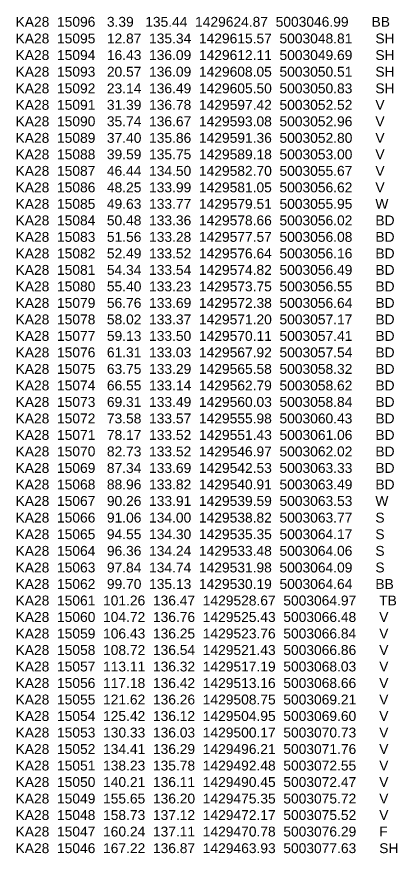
# Model space of a CAD drawing. Header units: millimetres. Extents: x -4102225 to 9709333, y -443196 to 2258209.
# Drawn here: x 562918 to 582182, y 452886 to 495228 of the extents above; entities that cross this region are included whole.
import ezdxf

# ---------------------------------------------------------------- set-up
doc = ezdxf.new("R2010")
doc.units = ezdxf.units.MM
doc.layers.get('0').update_dxf_attribs({"lineweight": 0})
doc.styles.get("Standard").update_dxf_attribs({"font": 'arial.ttf'})

msp = doc.modelspace()

# ---------------------------------------------------------------- texts
at = {"color": 32, "true_color": 0xcd6928}
for s, p in [('KA28  15096   3.39   135.44  1429624.87  5003046.99      BB', (562860.953, 494720.542)), ('KA28  15095   12.87  135.34  1429615.57  5003048.81      SH', (562860.953, 493878.682)), ('KA28  15094   16.43  136.09  1429612.11  5003049.69      SH', (562860.953, 493036.822)), ('KA28  15093   20.57  136.09  1429608.05  5003050.51      SH', (562860.953, 492194.962)), ('KA28  15092   23.14  136.49  1429605.50  5003050.83      SH', (562860.953, 491353.102)), ('KA28  15091   31.39  136.78  1429597.42  5003052.52      V', (562860.953, 490517.722)), ('KA28  15090   35.74  136.67  1429593.08  5003052.96      V', (562860.953, 489682.343)), ('KA28  15089   37.40  135.86  1429591.36  5003052.80      V', (562860.953, 488846.963)), ('KA28  15088   39.59  135.75  1429589.18  5003053.00      V', (562860.953, 488011.583)), ('KA28  15087   46.44  134.50  1429582.70  5003055.67      V', (562860.953, 487176.203)), ('KA28  15086   48.25  133.99  1429581.05  5003056.62      V', (562860.953, 486340.824)), ('KA28  15085   49.63  133.77  1429579.51  5003055.95      W', (562860.953, 485505.444)), ('KA28  15084   50.48  133.36  1429578.66  5003056.02      BD', (562860.953, 484670.064)), ('KA28  15083   51.56  133.28  1429577.57  5003056.08      BD', (562860.953, 483834.685)), ('KA28  15082   52.49  133.52  1429576.64  5003056.16      BD', (562860.953, 482999.305)), ('KA28  15081   54.34  133.54  1429574.82  5003056.49      BD', (562860.953, 482163.925)), ('KA28  15080   55.40  133.23  1429573.75  5003056.55      BD', (562860.953, 481328.545)), ('KA28  15079   56.76  133.69  1429572.38  5003056.64      BD', (562860.953, 480493.166)), ('KA28  15078   58.02  133.37  1429571.20  5003057.17      BD', (562860.953, 479657.786)), ('KA28  15077   59.13  133.50  1429570.11  5003057.41      BD', (562860.953, 478822.406)), ('KA28  15076   61.31  133.03  1429567.92  5003057.54      BD', (562860.953, 477987.027)), ('KA28  15075   63.75  133.29  1429565.58  5003058.32      BD', (562860.953, 477151.647)), ('KA28  15074   66.55  133.14  1429562.79  5003058.62      BD', (562860.953, 476316.267)), ('KA28  15073   69.31  133.49  1429560.03  5003058.84      BD', (562860.953, 475480.887)), ('KA28  15072   73.58  133.57  1429555.98  5003060.43      BD', (562860.953, 474645.508)), ('KA28  15071   78.17  133.52  1429551.43  5003061.06      BD', (562860.953, 473810.128)), ('KA28  15070   82.73  133.52  1429546.97  5003062.02      BD', (562860.953, 472974.748)), ('KA28  15069   87.34  133.69  1429542.53  5003063.33      BD', (562860.953, 472139.369)), ('KA28  15068   88.96  133.82  1429540.91  5003063.49      BD', (562860.953, 471303.989)), ('KA28  15067   90.26  133.91  1429539.59  5003063.53      W', (562860.953, 470468.609)), ('KA28  15066   91.06  134.00  1429538.82  5003063.77      S', (562860.953, 469626.749)), ('KA28  15065   94.55  134.30  1429535.35  5003064.17      S', (562860.953, 468784.889)), ('KA28  15064   96.36  134.24  1429533.48  5003064.06      S', (562860.953, 467943.029)), ('KA28  15063   97.84  134.74  1429531.98  5003064.09      S', (562860.953, 467101.169)), ('KA28  15062   99.70  135.13  1429530.19  5003064.64      BB', (562860.953, 466265.79)), ('KA28  15061  101.26  136.47  1429528.67  5003064.97      TB', (562860.953, 465430.41)), ('KA28  15060  104.72  136.76  1429525.43  5003066.48      V', (562860.953, 464595.03)), ('KA28  15059  106.43  136.25  1429523.76  5003066.84      V', (562860.953, 463759.65)), ('KA28  15058  108.72  136.54  1429521.43  5003066.86      V', (562860.953, 462924.271)), ('KA28  15057  113.11  136.32  1429517.19  5003068.03      V', (562860.953, 462088.891)), ('KA28  15056  117.18  136.42  1429513.16  5003068.66      V', (562860.953, 461253.511)), ('KA28  15055  121.62  136.26  1429508.75  5003069.21      V', (562860.953, 460418.132)), ('KA28  15054  125.42  136.12  1429504.95  5003069.60      V', (562860.953, 459582.752)), ('KA28  15053  130.33  136.03  1429500.17  5003070.73      V', (562860.953, 458747.372)), ('KA28  15052  134.41  136.29  1429496.21  5003071.76      V', (562860.953, 457911.992)), ('KA28  15051  138.23  135.78  1429492.48  5003072.55      V', (562860.953, 457076.613)), ('KA28  15050  140.21  136.11  1429490.45  5003072.47      V', (562860.953, 456241.233)), ('KA28  15049  155.65  136.20  1429475.35  5003075.72      V', (562860.953, 455405.853)), ('KA28  15048  158.73  137.12  1429472.17  5003075.52      V', (562860.953, 454570.474)), ('KA28  15047  160.24  137.11  1429470.78  5003076.29      F', (562860.953, 453735.094)), ('KA28  15046  167.22  136.87  1429463.93  5003077.63      SH', (562860.953, 452893.234))]:
    msp.add_text(s, height=500, dxfattribs=at).set_placement(p)

doc.saveas('drawing.dxf')
